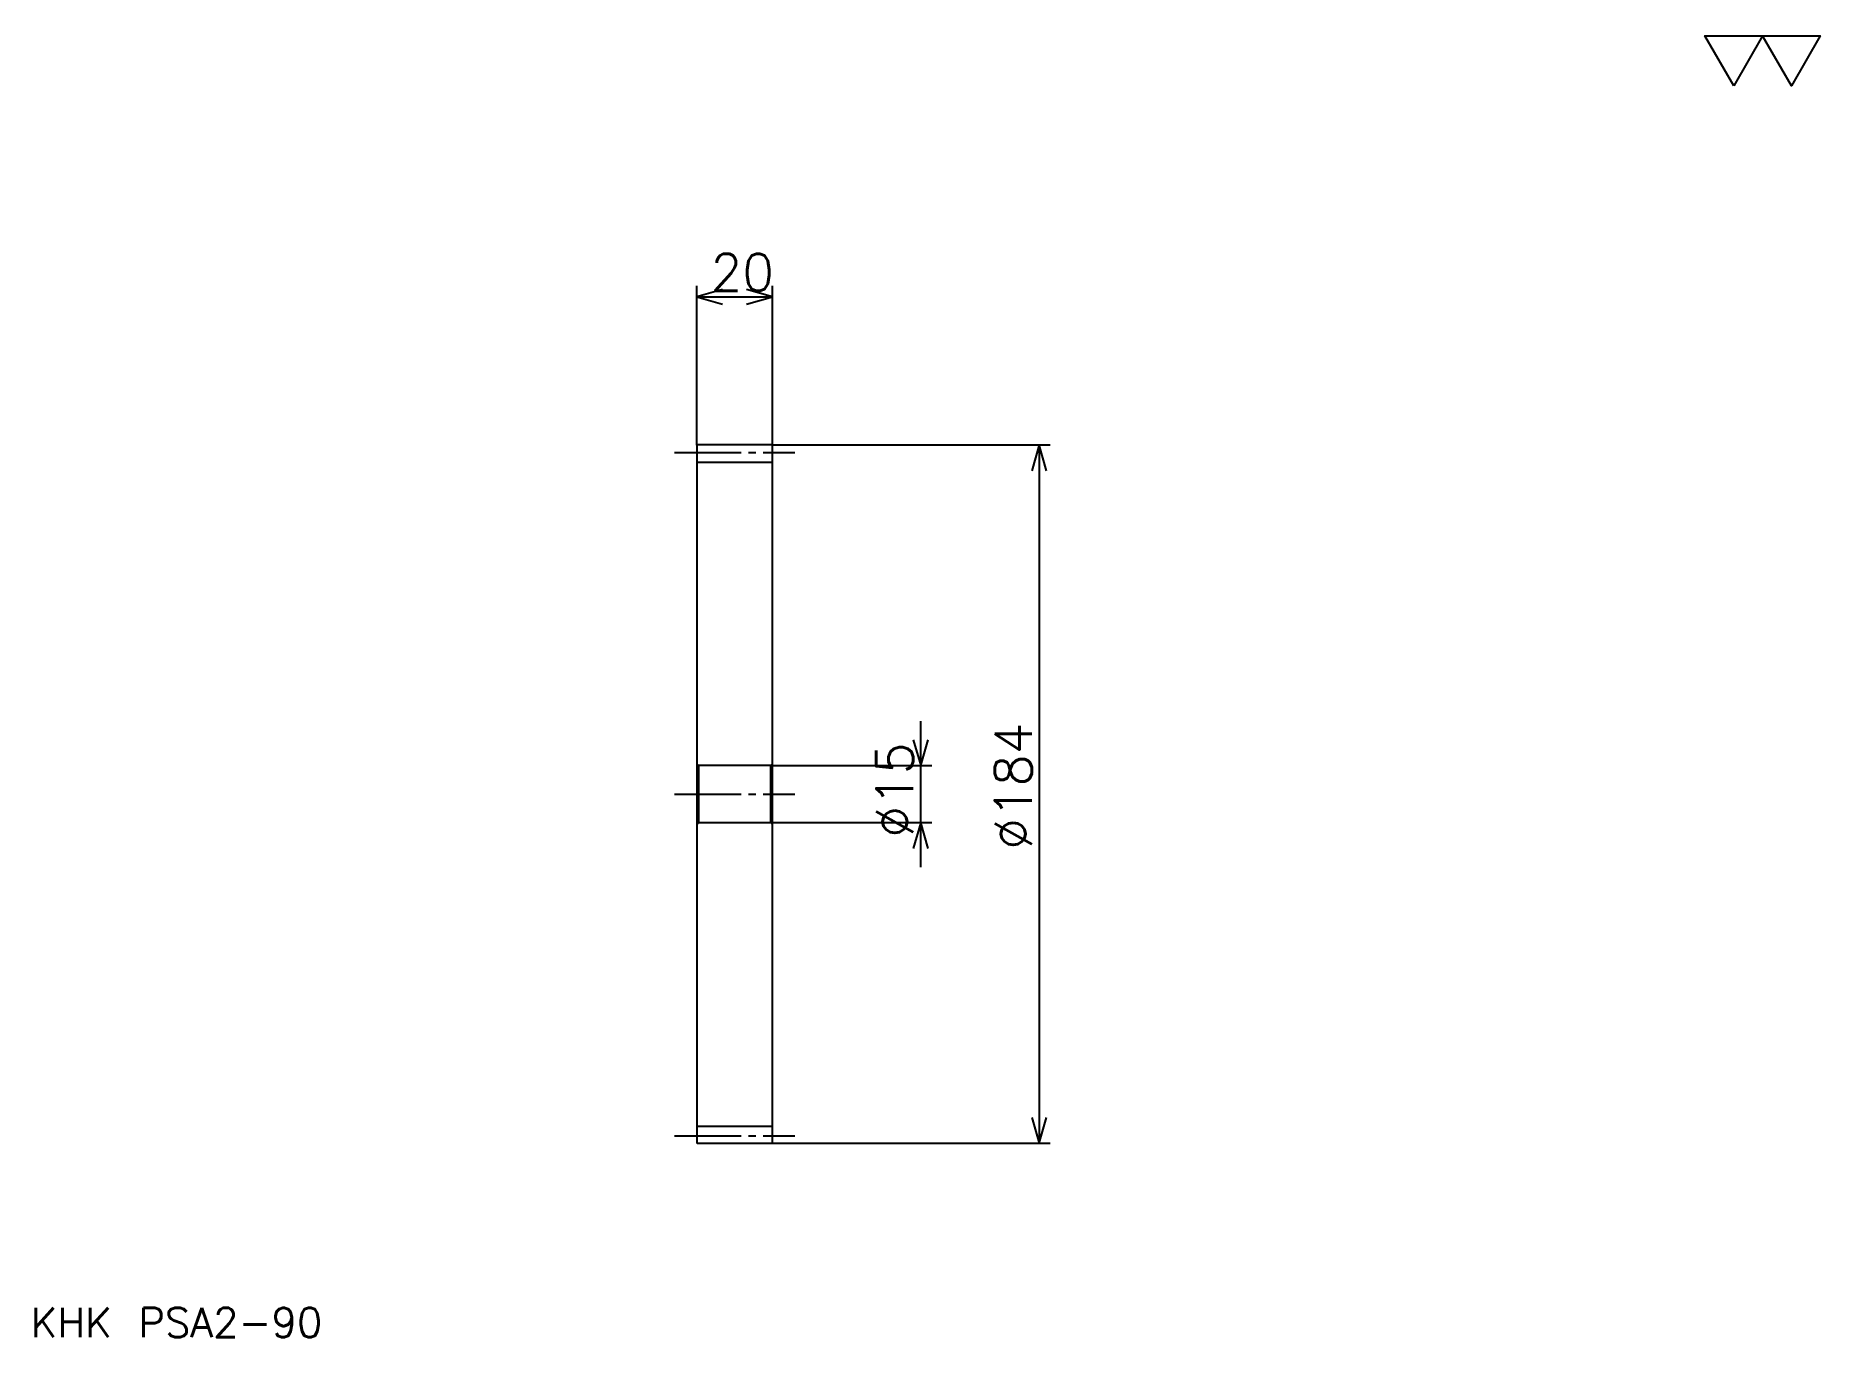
# Model space of a CAD drawing. Extents: x 21 to 491, y 21 to 364.
import ezdxf

# ---------------------------------------------------------------- set-up
doc = ezdxf.new("R2010")
doc.units = 0
doc.linetypes.add('DASHDOT', pattern=[23.413044, 17.559783, -1.951087, 1.951087, -1.951087])
doc.layers.get('0').update_dxf_attribs({"linetype": 'CONTINUOUS'})
doc.layers.add('DASHDOT', color=6, linetype='DASHDOT')
doc.styles.add('KANJI', font='TXT', dxfattribs={"bigfont": 'BIGFONT'})

msp = doc.modelspace()

# ---------------------------------------------------------------- linework, layer by layer
at = {"color": 5}
for p, q in [((195.016327, 256.567932), (195.016327, 298.516296)), ((215.016327, 256.567932), (215.016327, 298.516296)), ((195.016327, 295.589661), (215.016327, 295.589661)), ((195.016327, 256.467926), (195.016327, 256.567932)), ((214.916321, 256.567932), (215.016327, 256.567932)), ((215.016327, 256.567932), (288.182068, 256.567932)), ((215.016327, 256.467926), (215.016327, 256.567932)), ((285.255463, 256.567932), (285.255463, 72.567932)), ((254.038071, 145.361404), (254.038071, 183.77446)), ((215.016327, 172.067932), (256.964691, 172.067932)), ((215.016327, 157.067932), (256.964691, 157.067932)), ((214.916321, 72.567932), (215.016327, 72.567932)), ((215.016327, 72.567932), (288.182068, 72.567932))]:
    msp.add_line(p, q, dxfattribs=at)
at = {"color": 4}
for p, q in [((195.016327, 252.067932), (215.016327, 252.067932)), ((215.016327, 172.567932), (214.516327, 172.067932)), ((195.016327, 156.567932), (195.516327, 157.067932)), ((215.016327, 156.567932), (214.516327, 157.067932)), ((195.016327, 77.067932), (215.016327, 77.067932))]:
    msp.add_line(p, q, dxfattribs=at)
at = {"color": 7}
msp.add_lwpolyline([(468.260864, 351.195648), (460.651611, 364.38501), (491.088593, 364.38501), (483.47934, 351.195648), (475.870117, 364.38501), (468.260864, 351.195648)], dxfattribs=at)
at = {"color": 5}
for points in [[(201.845139, 297.540771), (195.016327, 295.589661), (201.845139, 293.638611)], [(208.187531, 293.638611), (215.016327, 295.589661), (208.187531, 297.540771)], [(287.206543, 249.739136), (285.255463, 256.567932), (283.304382, 249.739136)], [(252.086975, 178.896729), (254.038071, 172.067932), (255.989151, 178.896729)], [(255.989151, 150.239136), (254.038071, 157.067932), (252.086975, 150.239136)], [(283.304382, 79.396736), (285.255463, 72.567932), (287.206543, 79.396736)]]:
    msp.add_lwpolyline(points, dxfattribs=at)
at = {"color": 4}
for points in [[(195.016327, 156.567932), (195.016327, 72.667931), (195.116333, 72.567932), (214.916321, 72.567932), (215.016327, 72.667931), (215.016327, 256.467926), (214.916321, 256.567932), (195.116333, 256.567932), (195.016327, 256.467926), (195.016327, 156.567932)], [(195.016327, 172.567932), (195.516327, 172.067932), (195.516327, 157.067932), (214.516327, 157.067932), (214.516327, 172.067932), (195.516327, 172.067932)]]:
    msp.add_lwpolyline(points, dxfattribs=at)
at = {"layer": 'DASHDOT', "color": 7}
for p, q in [((189.163071, 254.567932), (220.869583, 254.567932)), ((189.163071, 164.567932), (220.869583, 164.567932)), ((189.163071, 74.567932), (220.869583, 74.567932))]:
    msp.add_line(p, q, dxfattribs=at)

# ---------------------------------------------------------------- texts
at = {"color": 7, "style": 'KANJI'}
for s, height, p in [('20', 9.755435, (198.675293, 297.150543)), ('KHK PSA2-90', 7.804348, (19.51087, 21.461956))]:
    msp.add_text(s, height=height, dxfattribs=at).set_placement(p)
for s, p in [('%%c184', (283.304382, 149.934784)), ('%%c15', (252.086975, 153.105301))]:
    msp.add_text(s, height=9.755435, rotation=90, dxfattribs=at).set_placement(p)

doc.saveas('drawing.dxf')
